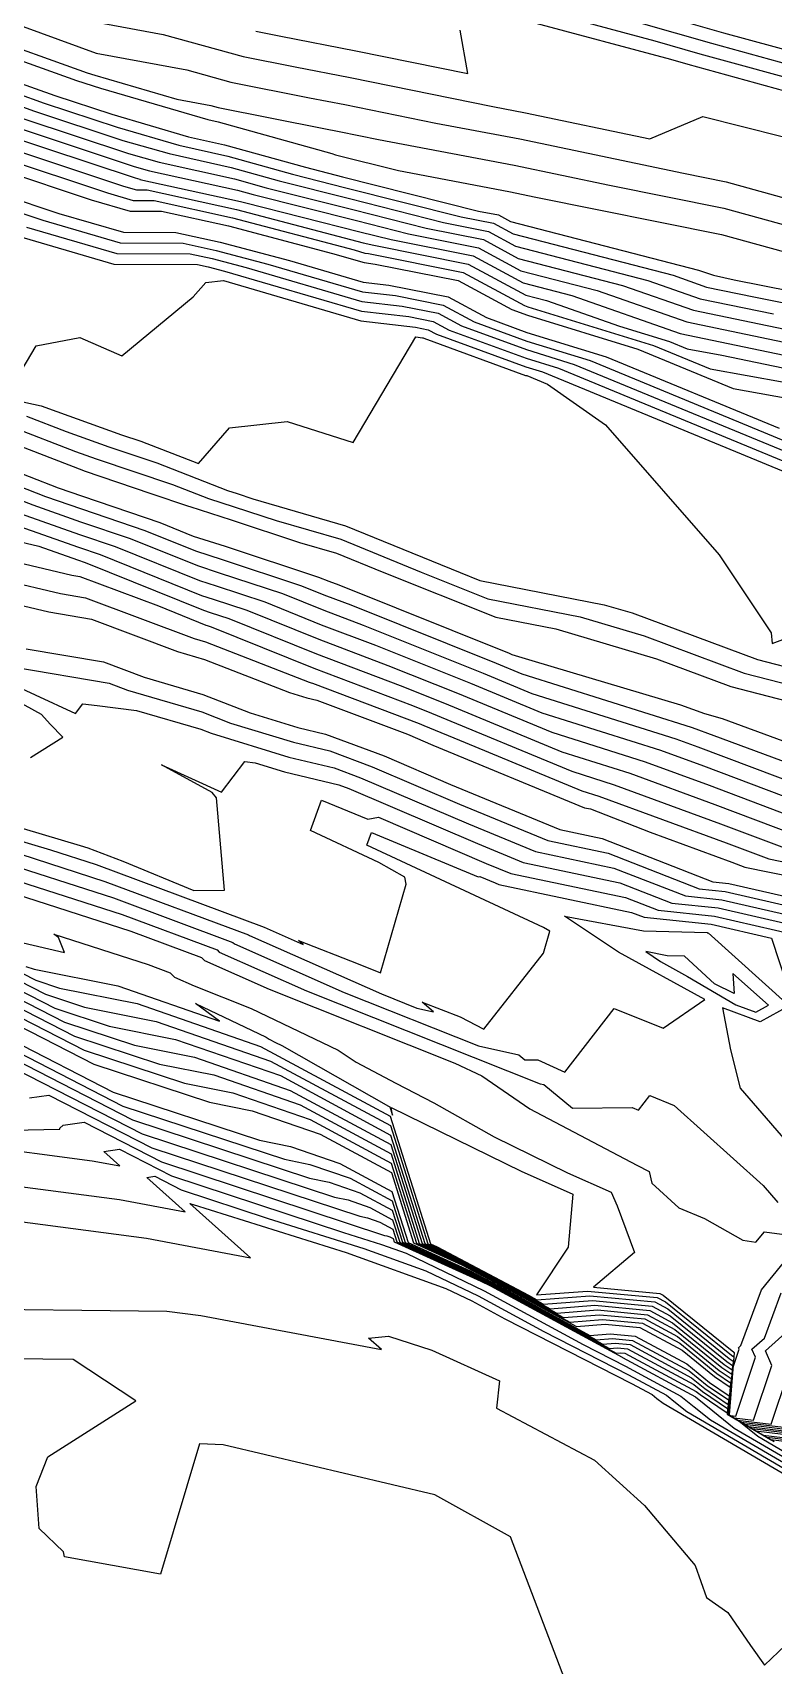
# Model space of a CAD drawing. Header units: millimetres. Extents: x 1157528 to 1158127, y 1280646 to 1281429.
# Drawn here: x 1157721 to 1157768.2, y 1280877.3 to 1280981.5 of the extents above; entities that cross this region are included whole.
import ezdxf

# ---------------------------------------------------------------- set-up
doc = ezdxf.new("R2010")
doc.units = ezdxf.units.MM
doc.layers.add('OCTUBRE', color=31, linetype='Continuous')

msp = doc.modelspace()

# ---------------------------------------------------------------- linework, layer by layer
at = {"layer": 'OCTUBRE', "flags": 128}
for points, elevation in [([(1157752.72, 1280983.08), (1157760.66, 1280980.95), (1157763.54, 1280980.13), (1157770.93, 1280978.1), (1157773.31, 1280977.59), (1157783.13, 1280974.49), (1157785.26, 1280973.89), (1157793.03, 1280971.81), (1157794.38, 1280971.45), (1157796.48, 1280970.77), (1157806.08, 1280968.25), (1157810.72, 1280967.18), (1157817.25, 1280965.72), (1157823.29, 1280964.15), (1157827.15, 1280962.88), (1157831.96, 1280961.31), (1157834.21, 1280960.78), (1157842.48, 1280958.04), (1157844.14, 1280957.5), (1157845.41, 1280957.21), (1157846.55, 1280956.93), (1157854.88, 1280954.66)], 422), ([(1157758.65, 1280983.29), (1157765.05, 1280981.47), (1157769.98, 1280980.12), (1157775.21, 1280979), (1157781.5, 1280977.01), (1157786.58, 1280975.59), (1157791.6, 1280974.25), (1157794.64, 1280973.42), (1157799.39, 1280971.88), (1157805.48, 1280970.29), (1157813.95, 1280968.34), (1157817.61, 1280967.53), (1157820.99, 1280966.65), (1157826.53, 1280964.82), (1157833.43, 1280962.57), (1157836.67, 1280961.8), (1157841.65, 1280960.15), (1157844.21, 1280959.33), (1157846.16, 1280958.87), (1157847.92, 1280958.44), (1157854.18, 1280956.74)], 421), ([(1157719.01, 1280982.37), (1157725.02, 1280980.17), (1157730.8, 1280979.1), (1157733.6, 1280978.32), (1157738.62, 1280977.32), (1157740.87, 1280976.9), (1157746.68, 1280975.71), (1157752.04, 1280974.7), (1157762.49, 1280972.51), (1157765.21, 1280971.96), (1157779.81, 1280967.92)], 423.5), ([(1157725.51, 1280982.07), (1157729.28, 1280981.37), (1157734.39, 1280979.95), (1157737.71, 1280979.29), (1157741.23, 1280978.61), (1157750.32, 1280976.77), (1157752.4, 1280976.37), (1157760.34, 1280974.71), (1157763.73, 1280976.14), (1157768.8, 1280974.85)], 423), ([(1157735.19, 1280981.57), (1157736.8, 1280981.25), (1157741.59, 1280980.33), (1157748.72, 1280978.88), (1157748.25, 1280981.64)], 422.5), ([(1157752.75, 1280982.18), (1157761.66, 1280979.78), (1157762.78, 1280979.46), (1157771.41, 1280977.09), (1157772.35, 1280976.89), (1157783.94, 1280973.23), (1157784.59, 1280973.04), (1157793.75, 1280970.59), (1157794.25, 1280970.46), (1157795.02, 1280970.21), (1157806.38, 1280967.23), (1157809.1, 1280966.61), (1157817.07, 1280964.82), (1157824.44, 1280962.91), (1157827.46, 1280961.91), (1157831.22, 1280960.69), (1157832.99, 1280960.26), (1157842.89, 1280956.98), (1157844.11, 1280956.59), (1157845.03, 1280956.37), (1157845.87, 1280956.17), (1157855.23, 1280953.62)], 422.5), ([(1157759.65, 1280982.12), (1157764.29, 1280980.8), (1157770.46, 1280979.11), (1157774.26, 1280978.3), (1157782.31, 1280975.75), (1157785.92, 1280974.74), (1157792.31, 1280973.03), (1157794.51, 1280972.43), (1157797.93, 1280971.33), (1157805.78, 1280969.27), (1157812.34, 1280967.76), (1157817.43, 1280966.63), (1157822.14, 1280965.4), (1157826.84, 1280963.85), (1157832.69, 1280961.94), (1157835.44, 1280961.29), (1157842.06, 1280959.09), (1157844.18, 1280958.42), (1157845.78, 1280958.04), (1157847.24, 1280957.69), (1157854.53, 1280955.7)], 421.5), ([(1157717.55, 1280981.38), (1157724.44, 1280978.91), (1157724.92, 1280978.76), (1157730.15, 1280977.24), (1157732.32, 1280976.84), (1157732.8, 1280976.7), (1157739.54, 1280975.36), (1157740.51, 1280975.18), (1157743.03, 1280974.66), (1157751.69, 1280973.03), (1157757.78, 1280971.75), (1157765.06, 1280970.28), (1157775.11, 1280967.51)], 424), ([(1157717.7, 1280980.6), (1157723.76, 1280978.43), (1157725.28, 1280977.93), (1157732.14, 1280975.93), (1157732.8, 1280975.79), (1157740.04, 1280973.76), (1157740.29, 1280973.69), (1157744.31, 1280972.68), (1157751.34, 1280971.35), (1157753.06, 1280970.99), (1157764.91, 1280968.61), (1157770.41, 1280967.09), (1157780.41, 1280965.49), (1157787.58, 1280963.54), (1157794.46, 1280963.56), (1157802.36, 1280959.7), (1157807.11, 1280958.89), (1157816.58, 1280954.75), (1157825.44, 1280952.82), (1157837.43, 1280949.97), (1157839.86, 1280949.3), (1157856.03, 1280943.73)], 424.5), ([(1157718, 1280979.03), (1157722.38, 1280977.46), (1157726, 1280976.27), (1157730.9, 1280974.84), (1157733.21, 1280974.33), (1157738.37, 1280972.89), (1157740.73, 1280972.29), (1157749.41, 1280970.1), (1157750.68, 1280969.85), (1157751.46, 1280969.43), (1157763.45, 1280966.33), (1157764.4, 1280966), (1157765.73, 1280965.72), (1157771.22, 1280964.62), (1157779.06, 1280963.36), (1157791.99, 1280959.85), (1157794.62, 1280959.85), (1157797.65, 1280958.38), (1157806.65, 1280956.85), (1157824.57, 1280949.01), (1157828.13, 1280948.24), (1157832.95, 1280947.09), (1157846.33, 1280943.41), (1157854.82, 1280940.49)], 425.5), ([(1157718.15, 1280978.25), (1157721.7, 1280976.98), (1157726.36, 1280975.44), (1157730.28, 1280974.3), (1157733.42, 1280973.61), (1157737.54, 1280972.45), (1157740.95, 1280971.59), (1157748.3, 1280969.74), (1157750.36, 1280969.33), (1157751.62, 1280968.65), (1157761.83, 1280966.01), (1157763.97, 1280965.25), (1157766.98, 1280964.63), (1157778.4, 1280962.34), (1157778.61, 1280962.28), (1157783.67, 1280960.86), (1157794.2, 1280958), (1157794.71, 1280958), (1157795.3, 1280957.72), (1157806.42, 1280955.83), (1157828.56, 1280946.14), (1157829.47, 1280945.94), (1157830.71, 1280945.65), (1157849.57, 1280940.47)], 426), ([(1157718.3, 1280977.47), (1157721.01, 1280976.5), (1157726.72, 1280974.61), (1157729.66, 1280973.76), (1157733.63, 1280972.88), (1157736.7, 1280972.02), (1157741.18, 1280970.89), (1157747.18, 1280969.37), (1157750.04, 1280968.8), (1157751.78, 1280967.86), (1157760.21, 1280965.68), (1157763.55, 1280964.51), (1157768.23, 1280963.54)], 426.5), ([(1157719.64, 1280975.53), (1157727.44, 1280972.95), (1157728.42, 1280972.67), (1157734.04, 1280971.43), (1157735.03, 1280971.15), (1157741.62, 1280969.49), (1157744.95, 1280968.64), (1157749.4, 1280967.76), (1157752.11, 1280966.29), (1157756.98, 1280965.03), (1157762.71, 1280963.03), (1157770.74, 1280961.36), (1157776.99, 1280960.11), (1157782.58, 1280958.51), (1157791.58, 1280955.99), (1157796.22, 1280954.98), (1157802.77, 1280953.86), (1157805.84, 1280953.15), (1157819.86, 1280947.01), (1157829.46, 1280943.27), (1157830.96, 1280942.33), (1157835.92, 1280941.37), (1157852.06, 1280936.12)], 427.5), ([(1157720.32, 1280976.01), (1157727.08, 1280973.78), (1157729.04, 1280973.21), (1157733.83, 1280972.15), (1157735.87, 1280971.58), (1157741.4, 1280970.19), (1157746.07, 1280969.01), (1157749.72, 1280968.28), (1157751.95, 1280967.08), (1157758.6, 1280965.36), (1157763.13, 1280963.77), (1157769.48, 1280962.45), (1157777.46, 1280960.85), (1157781.26, 1280959.77), (1157792.72, 1280956.56), (1157795.68, 1280955.91), (1157804.11, 1280954.47), (1157806.03, 1280954.02), (1157823.65, 1280946.31), (1157829.64, 1280943.98), (1157830.57, 1280943.39), (1157833.67, 1280942.79), (1157852.86, 1280936.56)], 427), ([(1157718.83, 1280974.32), (1157726.76, 1280971.69), (1157727.59, 1280971.45), (1157728.26, 1280971.45), (1157733.96, 1280970.19), (1157739.62, 1280968.7), (1157742.06, 1280968.08), (1157742.73, 1280967.92), (1157748.76, 1280966.71), (1157752.43, 1280964.73), (1157753.74, 1280964.39), (1157758.41, 1280962.75), (1157761.59, 1280961.77), (1157762.73, 1280961.3), (1157764.95, 1280960.9), (1157773.24, 1280959.18)], 428.5), ([(1157718.95, 1280975.05), (1157727.51, 1280972.22), (1157727.79, 1280972.13), (1157727.8, 1280972.12), (1157727.8, 1280972.12), (1157734.22, 1280970.71), (1157734.48, 1280970.64), (1157741.84, 1280968.78), (1157743.84, 1280968.28), (1157749.08, 1280967.24), (1157752.27, 1280965.51), (1157755.36, 1280964.71), (1157762.28, 1280962.28), (1157771.99, 1280960.27)], 428), ([(1157718.89, 1280973.53), (1157725.73, 1280971.26), (1157727.38, 1280970.77), (1157728.72, 1280970.77), (1157733.71, 1280969.67), (1157741.48, 1280967.62), (1157742.15, 1280967.42), (1157742.39, 1280967.4), (1157748.44, 1280966.19), (1157752.34, 1280964.08), (1157752.55, 1280964), (1157760.58, 1280961.53), (1157764.2, 1280960.04), (1157771.28, 1280958.76)], 429), ([(1157718.96, 1280972.73), (1157724.7, 1280970.82), (1157727.17, 1280970.1), (1157729.18, 1280970.09), (1157733.45, 1280969.15), (1157740.1, 1280967.4), (1157742.12, 1280966.81), (1157742.82, 1280966.72), (1157748.12, 1280965.67), (1157751.54, 1280963.82), (1157752.53, 1280963.46), (1157759.57, 1280961.29), (1157765.67, 1280958.77), (1157775.25, 1280957.05), (1157786.72, 1280953.77), (1157787.77, 1280953.39), (1157797.81, 1280951.1), (1157798.65, 1280951.01), (1157805.11, 1280949.6), (1157805.51, 1280949.49), (1157828.75, 1280940.44), (1157832.5, 1280938.07), (1157844.93, 1280935.66), (1157848.84, 1280934.39)], 429.5), ([(1157719.08, 1280971.13), (1157722.63, 1280969.95), (1157726.75, 1280968.75), (1157730.1, 1280968.73), (1157732.93, 1280968.11), (1157737.35, 1280966.95), (1157742.05, 1280965.57), (1157743.68, 1280965.38), (1157747.48, 1280964.62), (1157749.93, 1280963.3), (1157752.5, 1280962.36), (1157757.55, 1280960.8), (1157768.6, 1280956.24)], 430.5), ([(1157719.14, 1280970.34), (1157721.6, 1280969.52), (1157726.54, 1280968.07), (1157730.56, 1280968.06), (1157732.67, 1280967.59), (1157735.97, 1280966.72), (1157742.01, 1280964.95), (1157744.11, 1280964.71), (1157747.16, 1280964.1), (1157749.13, 1280963.04), (1157752.49, 1280961.81), (1157756.53, 1280960.56), (1157770.07, 1280954.98)], 431), ([(1157720.57, 1280969.08), (1157726.34, 1280967.4), (1157731.02, 1280967.38), (1157732.41, 1280967.07), (1157734.59, 1280966.5), (1157741.97, 1280964.34), (1157744.54, 1280964.04), (1157746.84, 1280963.58), (1157748.33, 1280962.77), (1157752.47, 1280961.26), (1157755.52, 1280960.32), (1157771.54, 1280953.72)], 431.5), ([(1157719.54, 1280968.65), (1157726.13, 1280966.72), (1157731.48, 1280966.7), (1157732.15, 1280966.55), (1157733.21, 1280966.27), (1157741.94, 1280963.72), (1157744.97, 1280963.37), (1157746.52, 1280963.06), (1157747.53, 1280962.51), (1157752.46, 1280960.71), (1157754.51, 1280960.08), (1157773.01, 1280952.45)], 432), ([(1157719.67, 1280958.96), (1157721.19, 1280961.51), (1157723.97, 1280962.04), (1157726.64, 1280960.86), (1157731.21, 1280964.63), (1157732, 1280965.54), (1157733.14, 1280965.67), (1157741.9, 1280963.1), (1157745.4, 1280962.69), (1157746.2, 1280962.53), (1157746.72, 1280962.25), (1157752.44, 1280960.17), (1157753.5, 1280959.84), (1157774.48, 1280951.19)], 432.5), ([(1157717, 1280958.66), (1157721.51, 1280957.68), (1157722.49, 1280957.31), (1157726.63, 1280955.83), (1157727.86, 1280955.42), (1157731.54, 1280953.99), (1157733.51, 1280956.28), (1157737.21, 1280956.68), (1157741.41, 1280955.34), (1157745.42, 1280962.07), (1157745.83, 1280962.02), (1157745.88, 1280962.01), (1157745.92, 1280961.99), (1157752.42, 1280959.62), (1157752.49, 1280959.6), (1157753.82, 1280959.05), (1157757.52, 1280956.46), (1157764.78, 1280948.17), (1157768.09, 1280943.2), (1157768.16, 1280942.51), (1157774.09, 1280944.75)], 433), ([(1157720.57, 1280957.01), (1157723.09, 1280956.04), (1157725.82, 1280955.06), (1157728.88, 1280954.04), (1157733.39, 1280952.28), (1157734, 1280952.09), (1157735.01, 1280951.75), (1157740.92, 1280950.03), (1157748.24, 1280947.04), (1157749.5, 1280946.54), (1157757.44, 1280944.99), (1157759.22, 1280944.46), (1157767.21, 1280941.5), (1157773.12, 1280939.96)], 433.5), ([(1157718.84, 1280955.62), (1157724.2, 1280953.55), (1157724.25, 1280953.53), (1157728.5, 1280952.09), (1157730.91, 1280951.28), (1157730.99, 1280951.25), (1157733.62, 1280950.4), (1157737.99, 1280948.96), (1157740.34, 1280948.28), (1157743.26, 1280947.08), (1157750.51, 1280944.19), (1157754.35, 1280943.44), (1157760.76, 1280941.53), (1157765.52, 1280939.77), (1157769.05, 1280938.85)], 434.5), ([(1157719.63, 1280956.33), (1157723.69, 1280954.77), (1157725.01, 1280954.3), (1157729.89, 1280952.66), (1157732.19, 1280951.77), (1157733.81, 1280951.24), (1157736.5, 1280950.36), (1157740.63, 1280949.16), (1157745.75, 1280947.06), (1157750.01, 1280945.36), (1157755.9, 1280944.21), (1157759.99, 1280943), (1157766.36, 1280940.63), (1157771.09, 1280939.41)], 434), ([(1157718.88, 1280953.88), (1157722.59, 1280952.45), (1157724.13, 1280951.91), (1157729.08, 1280950.23), (1157731.21, 1280949.37), (1157733.24, 1280948.72), (1157739.19, 1280946.75), (1157739.85, 1280946.49), (1157740.49, 1280946.25), (1157751.36, 1280941.9), (1157751.54, 1280941.82), (1157752.82, 1280941.42), (1157762.3, 1280938.61), (1157763.83, 1280938.04), (1157764.97, 1280937.74), (1157775.76, 1280933.76)], 435.5), ([(1157718.91, 1280953.01), (1157721.78, 1280951.9), (1157724.07, 1280951.1), (1157728.12, 1280949.72), (1157731.34, 1280948.42), (1157733.05, 1280947.87), (1157738.05, 1280946.22), (1157739.7, 1280945.56), (1157741.27, 1280944.97), (1157750.54, 1280941.26), (1157752.18, 1280940.58), (1157762.98, 1280937.18), (1157763.05, 1280937.15), (1157764.43, 1280936.64), (1157776.22, 1280932.28)], 436), ([(1157718.93, 1280952.14), (1157720.97, 1280951.35), (1157724.01, 1280950.28), (1157727.17, 1280949.21), (1157731.47, 1280947.48), (1157732.85, 1280947.03), (1157736.91, 1280945.7), (1157739.54, 1280944.63), (1157742.06, 1280943.68), (1157749.71, 1280940.62), (1157752.81, 1280939.33), (1157762, 1280936.44), (1157763.41, 1280935.93), (1157775.55, 1280931.35)], 436.5), ([(1157720.16, 1280950.8), (1157723.94, 1280949.47), (1157726.22, 1280948.7), (1157731.61, 1280946.53), (1157732.66, 1280946.19), (1157735.77, 1280945.17), (1157739.38, 1280943.71), (1157742.84, 1280942.4), (1157748.89, 1280939.98), (1157753.45, 1280938.09), (1157761.02, 1280935.71), (1157763.77, 1280934.7), (1157774.03, 1280930.83)], 437), ([(1157719.36, 1280950.25), (1157723.88, 1280948.66), (1157725.26, 1280948.2), (1157731.74, 1280945.58), (1157732.47, 1280945.35), (1157734.62, 1280944.64), (1157739.23, 1280942.78), (1157743.63, 1280941.12), (1157748.07, 1280939.34), (1157754.09, 1280936.85), (1157760.04, 1280934.97), (1157764.13, 1280933.47), (1157772.5, 1280930.31)], 437.5), ([(1157719.01, 1280949.27), (1157721.35, 1280948.72), (1157723.82, 1280947.85), (1157724.31, 1280947.69), (1157731.87, 1280944.64), (1157732.28, 1280944.5), (1157733.48, 1280944.11), (1157739.07, 1280941.85), (1157744.41, 1280939.84), (1157747.24, 1280938.71), (1157754.72, 1280935.6), (1157759.06, 1280934.24), (1157764.5, 1280932.24), (1157770.98, 1280929.8)], 438), ([(1157719.08, 1280947.91), (1157723.46, 1280946.88), (1157723.96, 1280946.79), (1157728.98, 1280944.91), (1157732, 1280943.69), (1157732.09, 1280943.66), (1157732.34, 1280943.58), (1157738.91, 1280940.93), (1157745.2, 1280938.56), (1157746.42, 1280938.07), (1157755.36, 1280934.36), (1157758.07, 1280933.5), (1157764.86, 1280931.02), (1157769.46, 1280929.28)], 438.5), ([(1157719.14, 1280946.55), (1157722.73, 1280945.7), (1157724.34, 1280945.43), (1157731.26, 1280942.83), (1157731.99, 1280942.62), (1157738.6, 1280940.04), (1157738.74, 1280940), (1157738.82, 1280939.98), (1157745.62, 1280937.42), (1157745.93, 1280937.28), (1157748.56, 1280936.2), (1157756, 1280933.11), (1157757.09, 1280932.77), (1157765.22, 1280929.79), (1157767.93, 1280928.77), (1157776.12, 1280927.1)], 439), ([(1157719.2, 1280945.19), (1157722, 1280944.53), (1157724.72, 1280944.07), (1157730.2, 1280942.01), (1157731.93, 1280941.5), (1157737.35, 1280939.39), (1157738.45, 1280939.05), (1157739.1, 1280938.9), (1157744.87, 1280936.72), (1157746.5, 1280936.03), (1157756.17, 1280932.04), (1157756.55, 1280931.97), (1157760.37, 1280930.47), (1157765.58, 1280928.56), (1157766.41, 1280928.25), (1157776.06, 1280926.28)], 439.5), ([(1157720.81, 1280935.24), (1157722.88, 1280936.54), (1157722.07, 1280937.37), (1157721.52, 1280937.99), (1157711.27, 1280943.62)], 441.5), ([(1157713.38, 1280942.81), (1157723.7, 1280938.05), (1157724.17, 1280938.67), (1157725.08, 1280938.55), (1157727.58, 1280938.25), (1157731.7, 1280937.04), (1157732.34, 1280936.79), (1157737.31, 1280935.27), (1157740.21, 1280934.58), (1157741.88, 1280933.95), (1157748.77, 1280931), (1157753.04, 1280929.24), (1157758.05, 1280928.19), (1157762.62, 1280926.41), (1157764.94, 1280926.17), (1157773.68, 1280924.16)], 441.5), ([(1157720.55, 1280942.18), (1157725.47, 1280941.34), (1157728.08, 1280940.36), (1157731.82, 1280939.27), (1157734.84, 1280938.09), (1157737.88, 1280937.16), (1157739.65, 1280936.74), (1157743.38, 1280935.34), (1157747.63, 1280933.51), (1157754.61, 1280930.64), (1157757.3, 1280930.08), (1157764.37, 1280927.31), (1157765.39, 1280927.21), (1157769.22, 1280926.33)], 440.5), ([(1157719.82, 1280941), (1157725.85, 1280939.98), (1157727.02, 1280939.54), (1157731.76, 1280938.16), (1157733.59, 1280937.44), (1157737.6, 1280936.22), (1157739.93, 1280935.66), (1157742.63, 1280934.65), (1157748.2, 1280932.26), (1157753.83, 1280929.94), (1157757.68, 1280929.14), (1157763.5, 1280926.86), (1157765.16, 1280926.69), (1157771.45, 1280925.24)], 441), ([(1157703.14, 1280935.84), (1157724, 1280929.62), (1157724.47, 1280929.47), (1157726.71, 1280928.63), (1157731.24, 1280926.76), (1157733.21, 1280926.78), (1157732.7, 1280932.67), (1157732.41, 1280933.01), (1157729.19, 1280934.78), (1157733, 1280933.02), (1157734.5, 1280934.98), (1157735.16, 1280934.9), (1157737.02, 1280934.33), (1157740.49, 1280933.5), (1157741.14, 1280933.26), (1157749.34, 1280929.75), (1157752.26, 1280928.55), (1157758.43, 1280927.25), (1157761.75, 1280925.95), (1157764.71, 1280925.65), (1157775.9, 1280923.07)], 442), ([(1157695.01, 1280934.42), (1157721.15, 1280921.03), (1157722.66, 1280920.53), (1157727.62, 1280919.54), (1157735.5, 1280916.81), (1157743.77, 1280912.36), (1157746.35, 1280904.21), (1157746.77, 1280904.02), (1157752.6, 1280900.94), (1157753.14, 1280900.65), (1157756.52, 1280900.91), (1157760.66, 1280900.52), (1157761.5, 1280900.07), (1157765.4, 1280896.91), (1157765.67, 1280896.73), (1157765.39, 1280893.32), (1157765.72, 1280893.12), (1157766.96, 1280892.97), (1157768.13, 1280896.46), (1157767.72, 1280897.4), (1157769.17, 1280898.7)], 446.5), ([(1157704.88, 1280934.48), (1157722.1, 1280929.35), (1157725.02, 1280928.41), (1157735.73, 1280924.42), (1157735.74, 1280924.41), (1157738.23, 1280923.31), (1157737.93, 1280923.57), (1157741.74, 1280922.09), (1157743.15, 1280921.51), (1157744.8, 1280927.16), (1157744.71, 1280927.61), (1157743.05, 1280928.55), (1157738.69, 1280930.59), (1157739.39, 1280932.53), (1157742.34, 1280931.31), (1157743.03, 1280931.44), (1157749.9, 1280928.49), (1157751.48, 1280927.85), (1157758.8, 1280926.31), (1157760.87, 1280925.5), (1157764.48, 1280925.13), (1157772.26, 1280923.34)], 442.5), ([(1157697.26, 1280932.69), (1157721.77, 1280920.14), (1157724.26, 1280919.32), (1157728.84, 1280918.4), (1157736.13, 1280915.88), (1157743.79, 1280911.76), (1157746.17, 1280904.22), (1157747.04, 1280903.83), (1157752.41, 1280900.99), (1157753.56, 1280900.36), (1157756.68, 1280900.6), (1157760.5, 1280900.24), (1157761.65, 1280899.63), (1157765.25, 1280896.72), (1157765.63, 1280896.46), (1157765.38, 1280893.32), (1157765.95, 1280892.98), (1157768.09, 1280892.72), (1157769.18, 1280895.95)], 447), ([(1157699.51, 1280930.97), (1157722.38, 1280919.25), (1157725.85, 1280918.1), (1157730.07, 1280917.26), (1157736.77, 1280914.95), (1157743.8, 1280911.16), (1157745.99, 1280904.23), (1157747.3, 1280903.64), (1157752.23, 1280901.04), (1157753.99, 1280900.08), (1157756.84, 1280900.3), (1157760.34, 1280899.97), (1157761.8, 1280899.19), (1157765.09, 1280896.53), (1157765.6, 1280896.18), (1157765.37, 1280893.32), (1157766.18, 1280892.84), (1157769.23, 1280892.48)], 447.5), ([(1157720.2, 1280929.08), (1157725.57, 1280927.34), (1157734.73, 1280923.94), (1157734.79, 1280923.88), (1157743.22, 1280920.16), (1157745.48, 1280919.26), (1157746.54, 1280919.02), (1157745.82, 1280919.64), (1157748.25, 1280918.7), (1157749.76, 1280917.91), (1157753.56, 1280922.75), (1157753.96, 1280924.17), (1157753.55, 1280924.4), (1157742.29, 1280929.66), (1157742.59, 1280930.46), (1157749.39, 1280927.64), (1157749.49, 1280927.66), (1157750.47, 1280927.24), (1157750.7, 1280927.15), (1157759.18, 1280925.36), (1157759.99, 1280925.05), (1157764.26, 1280924.61), (1157768.11, 1280923.72), (1157769.12, 1280920.67)], 443), ([(1157701.76, 1280929.24), (1157723, 1280918.36), (1157727.45, 1280916.89), (1157731.29, 1280916.13), (1157737.4, 1280914.01), (1157743.81, 1280910.56), (1157745.81, 1280904.24), (1157747.56, 1280903.45), (1157752.04, 1280901.08), (1157754.41, 1280899.8), (1157757, 1280900), (1157760.19, 1280899.7), (1157761.95, 1280898.75), (1157764.94, 1280896.34), (1157765.57, 1280895.91), (1157765.36, 1280893.33), (1157766.41, 1280892.71), (1157770.36, 1280892.23)], 448), ([(1157716.39, 1280928.53), (1157726.67, 1280925.22), (1157732.73, 1280922.97), (1157732.87, 1280922.82), (1157738.44, 1280920.36), (1157753.34, 1280914.43), (1157753.58, 1280914.38), (1157755.4, 1280912.87), (1157759.22, 1280912.92), (1157759.62, 1280912.74), (1157760.35, 1280913.68), (1157761.9, 1280913.05), (1157767.58, 1280907.95), (1157768.52, 1280906.86)], 444), ([(1157718.29, 1280928.8), (1157726.12, 1280926.28), (1157733.73, 1280923.45), (1157733.83, 1280923.35), (1157740.83, 1280920.26), (1157749.41, 1280916.84), (1157751.98, 1280916.28), (1157752.37, 1280915.95), (1157753.19, 1280915.96), (1157754.92, 1280915.16), (1157758.06, 1280919.23), (1157761.19, 1280917.98), (1157763.85, 1280919.8), (1157758.35, 1280922.83), (1157754.89, 1280925.13), (1157759.95, 1280924.19), (1157764.01, 1280924.07), (1157764.06, 1280924.02), (1157764.06, 1280924.05), (1157769.24, 1280919.4), (1157767.39, 1280918.39), (1157764.99, 1280919.27), (1157765.5, 1280916.6), (1157766.1, 1280914.14), (1157770.11, 1280909.53)], 443.5), ([(1157704.01, 1280927.52), (1157723.62, 1280917.47), (1157729.05, 1280915.68), (1157732.52, 1280914.99), (1157738.04, 1280913.08), (1157743.83, 1280909.96), (1157745.63, 1280904.25), (1157747.83, 1280903.26), (1157751.85, 1280901.13), (1157754.83, 1280899.51), (1157757.16, 1280899.69), (1157760.03, 1280899.43), (1157762.1, 1280898.31), (1157764.78, 1280896.14), (1157765.54, 1280895.63), (1157765.35, 1280893.33), (1157766.65, 1280892.57), (1157771.49, 1280891.98)], 448.5), ([(1157714.49, 1280928.26), (1157727.22, 1280924.16), (1157731.73, 1280922.48), (1157731.92, 1280922.29), (1157736.05, 1280920.47), (1157747.9, 1280915.75), (1157749.62, 1280914.93), (1157752.69, 1280912.84), (1157759.51, 1280909.23), (1157760.31, 1280908.83), (1157760.47, 1280908.08), (1157762.2, 1280906.52), (1157763.83, 1280905.83), (1157766.28, 1280904.46), (1157767.12, 1280904.32), (1157767.66, 1280904.98), (1157769.09, 1280904.8)], 444.5), ([(1157706.26, 1280925.79), (1157724.24, 1280916.57), (1157730.64, 1280914.47), (1157733.74, 1280913.85), (1157738.67, 1280912.14), (1157743.84, 1280909.36), (1157745.45, 1280904.27), (1157748.09, 1280903.07), (1157751.67, 1280901.18), (1157755.25, 1280899.23), (1157757.32, 1280899.39), (1157759.87, 1280899.15), (1157762.25, 1280897.88), (1157764.63, 1280895.95), (1157765.5, 1280895.36), (1157765.34, 1280893.34), (1157766.88, 1280892.43), (1157772.62, 1280891.73)], 449), ([(1157708.51, 1280924.06), (1157724.86, 1280915.68), (1157732.24, 1280913.25), (1157734.97, 1280912.71), (1157739.31, 1280911.21), (1157743.86, 1280908.76), (1157745.27, 1280904.28), (1157748.35, 1280902.88), (1157751.48, 1280901.22), (1157755.67, 1280898.95), (1157757.49, 1280899.09), (1157759.71, 1280898.88), (1157762.4, 1280897.44), (1157764.47, 1280895.76), (1157765.47, 1280895.08), (1157765.33, 1280893.34), (1157767.11, 1280892.29), (1157773.75, 1280891.49)], 449.5), ([(1157718.34, 1280923.89), (1157723, 1280922.81), (1157722.61, 1280923.75), (1157722.3, 1280923.98), (1157728.32, 1280922.04), (1157729.73, 1280921.51), (1157730, 1280921.23), (1157731.27, 1280920.67), (1157734.9, 1280919.23), (1157740.45, 1280916.58), (1157741.6, 1280915.8), (1157744.14, 1280914.46), (1157746.57, 1280913.22), (1157750.42, 1280911.05), (1157755.1, 1280908.75), (1157757.88, 1280907.51), (1157758.25, 1280906.64), (1157759.37, 1280903.67), (1157756.75, 1280901.46), (1157760.98, 1280901.06), (1157761.2, 1280900.94), (1157765.71, 1280897.3), (1157765.73, 1280897.28), (1157765.66, 1280896.39), (1157765.69, 1280896.42), (1157766.05, 1280897.49), (1157766.01, 1280897.59), (1157766.16, 1280897.73), (1157767.47, 1280901.29), (1157769.43, 1280903.68)], 445.5), ([(1157720.53, 1280921.92), (1157721.06, 1280921.74), (1157726.39, 1280920.68), (1157732.88, 1280918.43), (1157731.35, 1280919.56), (1157735.87, 1280917.41), (1157736.05, 1280917.28), (1157736.46, 1280917.07), (1157736.85, 1280916.87), (1157743.67, 1280913.01), (1157743.76, 1280912.96), (1157743.93, 1280912.42), (1157743.83, 1280912.92), (1157752.13, 1280908.85), (1157755.43, 1280907.38), (1157755.14, 1280904.01), (1157753.12, 1280900.96), (1157756.36, 1280901.21), (1157760.82, 1280900.79), (1157761.35, 1280900.51), (1157765.55, 1280897.11), (1157765.7, 1280897.01), (1157765.4, 1280893.31), (1157765.49, 1280893.26), (1157765.83, 1280893.22), (1157767.09, 1280896.98), (1157766.86, 1280897.49), (1157767.67, 1280898.21), (1157768.73, 1280901.1)], 446), ([(1157713.01, 1280920.61), (1157726.1, 1280913.9), (1157735.44, 1280910.83), (1157737.42, 1280910.43), (1157740.57, 1280909.34), (1157743.89, 1280907.56), (1157744.92, 1280904.3), (1157748.88, 1280902.49), (1157751.11, 1280901.32), (1157756.51, 1280898.38), (1157757.81, 1280898.48), (1157759.4, 1280898.33), (1157762.7, 1280896.56), (1157764.16, 1280895.37), (1157765.41, 1280894.53), (1157765.31, 1280893.35), (1157767.57, 1280892.02), (1157776.02, 1280890.99)], 450.5), ([(1157715.26, 1280918.89), (1157726.72, 1280913.01), (1157737.03, 1280909.62), (1157738.65, 1280909.29), (1157741.21, 1280908.41), (1157743.9, 1280906.96), (1157744.74, 1280904.31), (1157749.14, 1280902.3), (1157750.92, 1280901.36), (1157756.93, 1280898.1), (1157757.97, 1280898.18), (1157759.24, 1280898.06), (1157762.85, 1280896.12), (1157764.01, 1280895.18), (1157765.37, 1280894.26), (1157765.3, 1280893.35), (1157767.81, 1280891.88), (1157777.15, 1280890.75)], 451), ([(1157717.51, 1280917.16), (1157727.33, 1280912.12), (1157738.63, 1280908.4), (1157739.87, 1280908.16), (1157741.84, 1280907.47), (1157743.91, 1280906.36), (1157744.56, 1280904.32), (1157749.4, 1280902.11), (1157750.73, 1280901.41), (1157757.35, 1280897.82), (1157758.13, 1280897.88), (1157759.08, 1280897.79), (1157763, 1280895.68), (1157763.85, 1280894.99), (1157765.34, 1280893.98), (1157765.29, 1280893.36), (1157768.04, 1280891.74), (1157778.28, 1280890.5)], 451.5), ([(1157719.76, 1280915.43), (1157727.95, 1280911.23), (1157740.23, 1280907.19), (1157741.1, 1280907.02), (1157742.48, 1280906.54), (1157743.93, 1280905.76), (1157744.38, 1280904.33), (1157749.67, 1280901.92), (1157750.55, 1280901.46), (1157757.77, 1280897.54), (1157758.29, 1280897.58), (1157758.92, 1280897.52), (1157763.15, 1280895.24), (1157763.7, 1280894.8), (1157765.31, 1280893.71), (1157765.28, 1280893.36), (1157768.27, 1280891.61)], 452), ([(1157720.75, 1280913.53), (1157722, 1280913.71), (1157728.57, 1280910.34), (1157741.83, 1280905.98), (1157742.32, 1280905.88), (1157743.11, 1280905.6), (1157743.94, 1280905.16), (1157744.2, 1280904.34), (1157749.93, 1280901.73), (1157750.36, 1280901.51), (1157758.19, 1280897.25), (1157758.45, 1280897.27), (1157758.76, 1280897.24), (1157763.3, 1280894.81), (1157763.55, 1280894.61), (1157765.28, 1280893.43), (1157765.27, 1280893.36), (1157766.02, 1280892.92), (1157767.24, 1280891.95), (1157769.67, 1280890.52)], 452.5), ([(1157705.45, 1280911.18), (1157722.69, 1280911.54), (1157722.69, 1280911.6), (1157722.9, 1280911.79), (1157722.91, 1280911.79), (1157724.25, 1280911.98), (1157729.19, 1280909.45), (1157743.42, 1280904.76), (1157743.55, 1280904.74), (1157743.75, 1280904.67), (1157743.96, 1280904.56), (1157744.02, 1280904.35), (1157749.55, 1280901.83), (1157750.17, 1280901.54), (1157758.58, 1280896.98), (1157758.61, 1280896.97), (1157763.25, 1280894.46), (1157764.36, 1280893.57), (1157765.73, 1280892.47), (1157771.53, 1280889.08)], 453), ([(1157717.05, 1280910.53), (1157724.76, 1280909.52), (1157726.53, 1280909.19), (1157725.5, 1280910.11), (1157726.5, 1280910.25), (1157729.81, 1280908.56), (1157740.79, 1280904.95), (1157743.22, 1280904.18), (1157744.8, 1280903.62), (1157749.77, 1280901.22), (1157756.08, 1280897.8), (1157758.8, 1280896.42), (1157762.33, 1280894.51), (1157763.18, 1280893.83), (1157764.22, 1280893), (1157773.38, 1280887.63)], 453.5), ([(1157708.09, 1280909.46), (1157726.49, 1280907.05), (1157730.7, 1280906.26), (1157728.24, 1280908.46), (1157728.75, 1280908.53), (1157730.43, 1280907.67), (1157735.99, 1280905.84), (1157742.09, 1280903.92), (1157746.06, 1280902.5), (1157749.38, 1280900.9), (1157753.58, 1280898.62), (1157758.99, 1280895.87), (1157761.41, 1280894.56), (1157761.99, 1280894.09), (1157762.7, 1280893.52), (1157775.24, 1280886.19), (1157782.18, 1280884.03), (1157787.91, 1280880.95), (1157792.96, 1280878.83), (1157804.73, 1280876.23)], 454), ([(1157714.17, 1280906.42), (1157728.22, 1280904.58), (1157734.87, 1280903.33), (1157730.99, 1280906.8), (1157731, 1280906.8), (1157731.05, 1280906.78), (1157731.2, 1280906.73), (1157740.97, 1280903.66), (1157747.32, 1280901.38), (1157748.98, 1280900.58), (1157751.09, 1280899.44), (1157759.18, 1280895.32), (1157760.49, 1280894.61), (1157760.8, 1280894.36), (1157761.19, 1280894.05), (1157777.1, 1280884.74), (1157782.17, 1280883.16), (1157786.36, 1280880.92), (1157794.24, 1280877.61), (1157804.43, 1280875.35)], 454.5), ([(1157715.01, 1280900.1), (1157729.52, 1280899.92), (1157731.68, 1280899.64), (1157743.21, 1280897.48), (1157742.4, 1280898.2), (1157743.66, 1280898.32), (1157746.44, 1280897.43), (1157750.75, 1280895.47), (1157750.56, 1280893.74), (1157756.81, 1280890.41), (1157760, 1280887.53), (1157763.23, 1280883.69), (1157763.97, 1280881.65), (1157765.32, 1280880.71), (1157766.77, 1280878.59), (1157767.67, 1280877.35), (1157769.46, 1280879.05)], 455.5), ([(1157755.27, 1280875.54), (1157751.46, 1280885.53), (1157746.63, 1280888.21), (1157733.11, 1280891.4), (1157731.6, 1280891.46), (1157729.11, 1280883.15), (1157722.98, 1280884.25), (1157722.93, 1280884.57), (1157721.37, 1280886.06), (1157721.18, 1280888.73), (1157721.92, 1280890.64), (1157727.55, 1280894.21), (1157723.55, 1280896.84), (1157717.69, 1280896.91)], 456)]:
    msp.add_lwpolyline(points, dxfattribs=dict(at, elevation=elevation))
at = {"layer": 'OCTUBRE', "elevation": 444, "flags": 128}
msp.add_lwpolyline([(1157761.45, 1280922.6), (1157760.08, 1280922.86), (1157761.02, 1280922.23), (1157762.75, 1280921.28), (1157765.83, 1280919.47), (1157767.1, 1280919), (1157767.91, 1280919.44), (1157765.65, 1280921.46), (1157765.73, 1280920.18), (1157764.48, 1280920.81), (1157762.56, 1280922.57), (1157761.45, 1280922.6)], close=True, dxfattribs=at)

doc.saveas('drawing.dxf')
